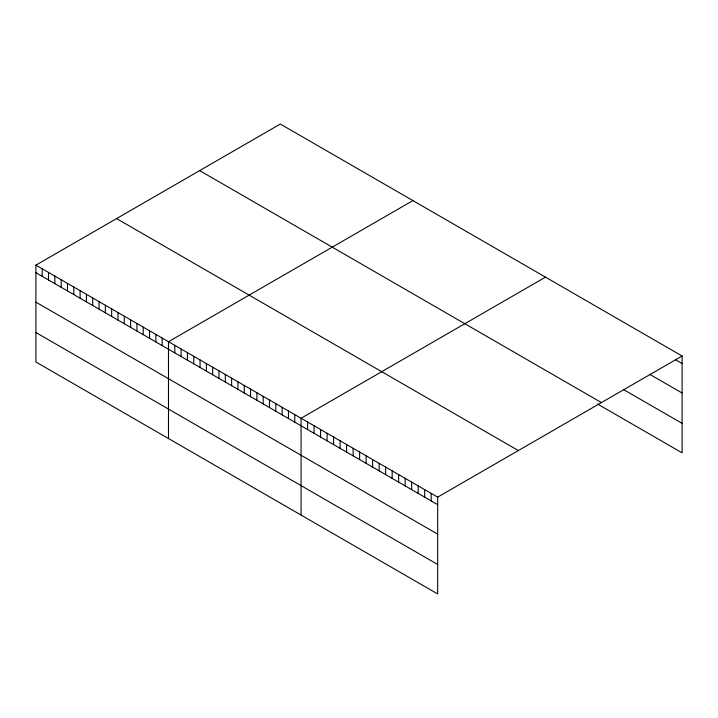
<?xml version="1.0" encoding="UTF-8"?>
<svg xmlns="http://www.w3.org/2000/svg" width="718" height="718" viewBox="0 0 718 718"><rect width="100%" height="100%" fill="white"/><g stroke="black" fill="none" stroke-linecap="round" stroke-linejoin="round"><path stroke-width="1.08" d="M35.9 265.157L437.684 497.125L437.684 593.957L35.9 361.989L35.9 265.157L280.316 124.043L682.1 356.011L682.1 452.843L597.538 404.019M412.904 200.591L168.488 341.705L168.488 438.536M545.492 277.139L301.075 418.253L301.075 515.084M437.684 497.125L682.1 356.011M675.593 359.799L682.1 363.559M649.575 374.24L682.1 393.024M623.556 389.578L682.1 423.378M199.658 170.606L601.442 402.583M116.558 218.586L518.342 450.554M35.9 272.696L437.684 504.664M35.9 302.161L437.684 534.129M35.9 332.524L437.684 564.492M431.177 493.365L431.177 500.913M424.679 489.613L424.679 497.152M418.172 485.853L418.172 493.401M411.665 482.101L411.665 489.649M405.158 478.35L405.158 485.889M398.652 474.589L398.652 482.137M392.154 470.837L392.154 478.376M385.647 467.077L385.647 474.625M379.14 463.325L379.14 470.864M372.633 459.565L372.633 467.113M366.126 455.813L366.126 463.352M359.628 452.053L359.628 459.601M353.121 448.301L353.121 455.84M346.614 444.541L346.614 452.089M340.108 440.789L340.108 448.328M333.601 437.029L333.601 444.577M327.103 433.277L327.103 440.825M320.596 429.526L320.596 437.065M314.089 425.765L314.089 433.313M307.582 422.013L307.582 429.552M294.766 414.609L294.766 422.157M288.448 410.965L288.448 418.504M282.138 407.321L282.138 414.86M275.82 403.678L275.82 411.217M269.51 400.025L269.51 407.573M263.192 396.381L263.192 403.929M256.882 392.737L256.882 400.285M250.564 389.093L250.564 396.632M244.255 385.449L244.255 392.988M237.945 381.805L237.945 389.344M231.627 378.153L231.627 385.701M225.317 374.509L225.317 382.057M218.999 370.865L218.999 378.413M212.69 367.221L212.69 374.769M206.371 363.577L206.371 371.116M200.062 359.933L200.062 367.472M193.743 356.29L193.743 363.829M187.434 352.637L187.434 360.185M181.115 348.993L181.115 356.541M174.806 345.349L174.806 352.897M162.178 338.061L162.178 345.6M155.86 334.417L155.86 341.956M149.55 330.765L149.55 338.313M143.232 327.121L143.232 334.669M136.923 323.477L136.923 331.025M130.604 319.833L130.604 327.381M124.295 316.189L124.295 323.728M117.976 312.545L117.976 320.084M111.667 308.902L111.667 316.441M105.349 305.249L105.349 312.797M99.039 301.605L99.039 309.153M92.721 297.961L92.721 305.509M86.411 294.317L86.411 301.856M80.093 290.673L80.093 298.212M73.783 287.029L73.783 294.568M67.465 283.377L67.465 290.925M61.156 279.733L61.156 287.281M54.837 276.089L54.837 283.637M48.528 272.445L48.528 279.993M42.209 268.801L42.209 276.34"/></g></svg>
